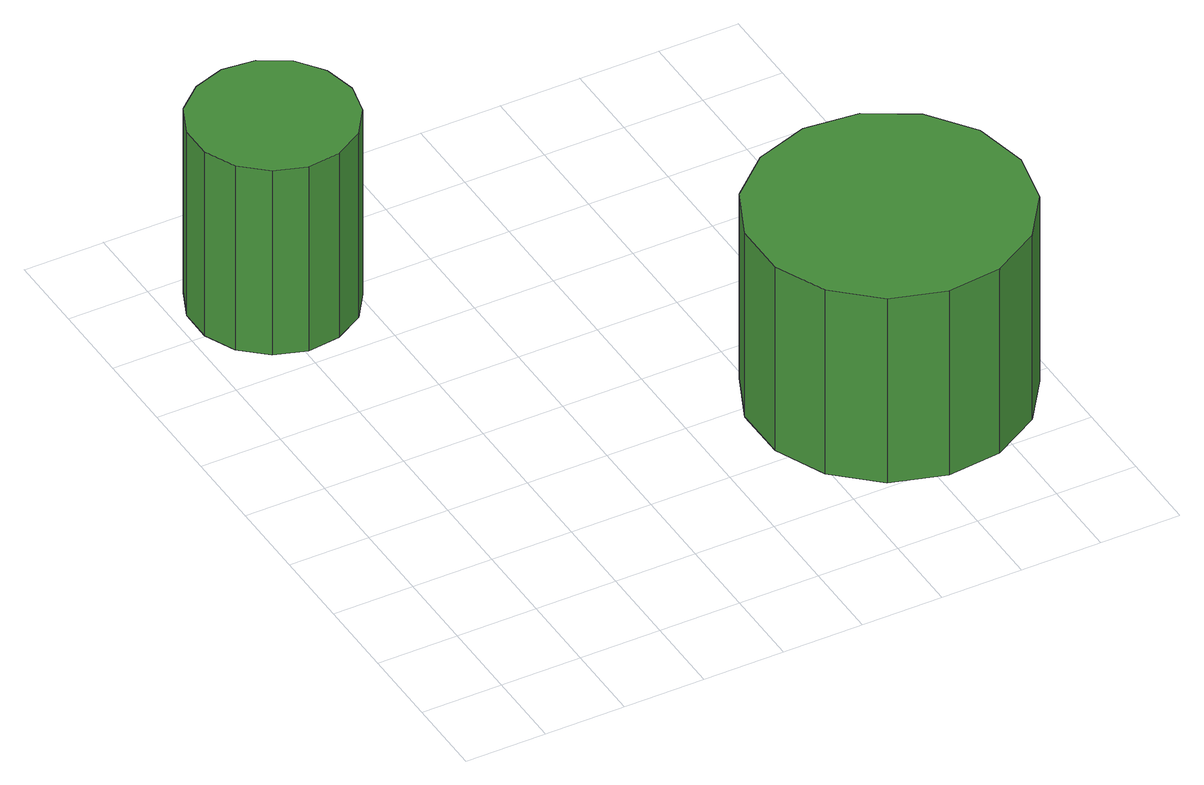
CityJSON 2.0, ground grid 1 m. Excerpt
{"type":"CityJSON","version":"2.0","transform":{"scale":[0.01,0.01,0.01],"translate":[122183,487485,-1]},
"CityObjects":{
"tree1":{"type":"SolitaryVegetationObject","attributes":{"function":"something"},"geometry":[{"type":"MultiSurface","lod":"1","boundaries":[[[0,1,2,3,4,5,6,7,8,9,10,11,12,13,14]],[[15,16,17,18,19,20,21,22,23,24,25,26,27,28,29]],[[0,29,28,1]],[[1,28,27,2]],[[2,27,26,3]],[[3,26,25,4]],[[4,25,24,5]],[[5,24,23,6]],[[6,23,22,7]],[[7,22,21,8]],[[8,21,20,9]],[[9,20,19,10]],[[10,19,18,11]],[[11,18,17,12]],[[12,17,16,13]],[[13,16,15,14]],[[14,15,29,0]]]}]},
"tree2":{"type":"SolitaryVegetationObject","attributes":{"function":"something"},"geometry":[{"type":"MultiSurface","lod":"1","boundaries":[[[30,31,32,33,34,35,36,37,38,39,40,41,42,43,44]],[[45,46,47,48,49,50,51,52,53,54,55,56,57,58,59]],[[30,59,58,31]],[[31,58,57,32]],[[32,57,56,33]],[[33,56,55,34]],[[34,55,54,35]],[[35,54,53,36]],[[36,53,52,37]],[[37,52,51,38]],[[38,51,50,39]],[[39,50,49,40]],[[40,49,48,41]],[[41,48,47,42]],[[42,47,46,43]],[[43,46,45,44]],[[44,45,59,30]]]}]}
},
"vertices":[
[214,721,348],[205,762,348],[181,795,348],[145,816,348],[104,820,348],[65,807,348],[34,780,348],[17,742,348],[17,701,348],[34,663,348],[65,635,348],[104,622,348],[145,627,348],[181,647,348],[205,681,348],[205,681,90],[181,647,90],[145,627,90],[104,622,90],[65,635,90],[34,663,90],[17,701,90],[17,742,90],[34,780,90],[65,807,90],[104,820,90],[145,816,90],[181,795,90],[205,762,90],[214,721,90],
[795,250,349],[781,318,349],[740,374,349],[680,409,349],[612,416,349],[546,394,349],[494,348,349],[466,285,349],[466,216,349],[494,153,349],[546,106,349],[612,85,349],[680,92,349],[740,127,349],[781,183,349],[781,183,91],[740,127,91],[680,92,91],[612,85,91],[546,106,91],[494,153,91],[466,216,91],[466,285,91],[494,348,91],[546,394,91],[612,416,91],[680,409,91],[740,374,91],[781,318,91],[795,250,91]
]}
